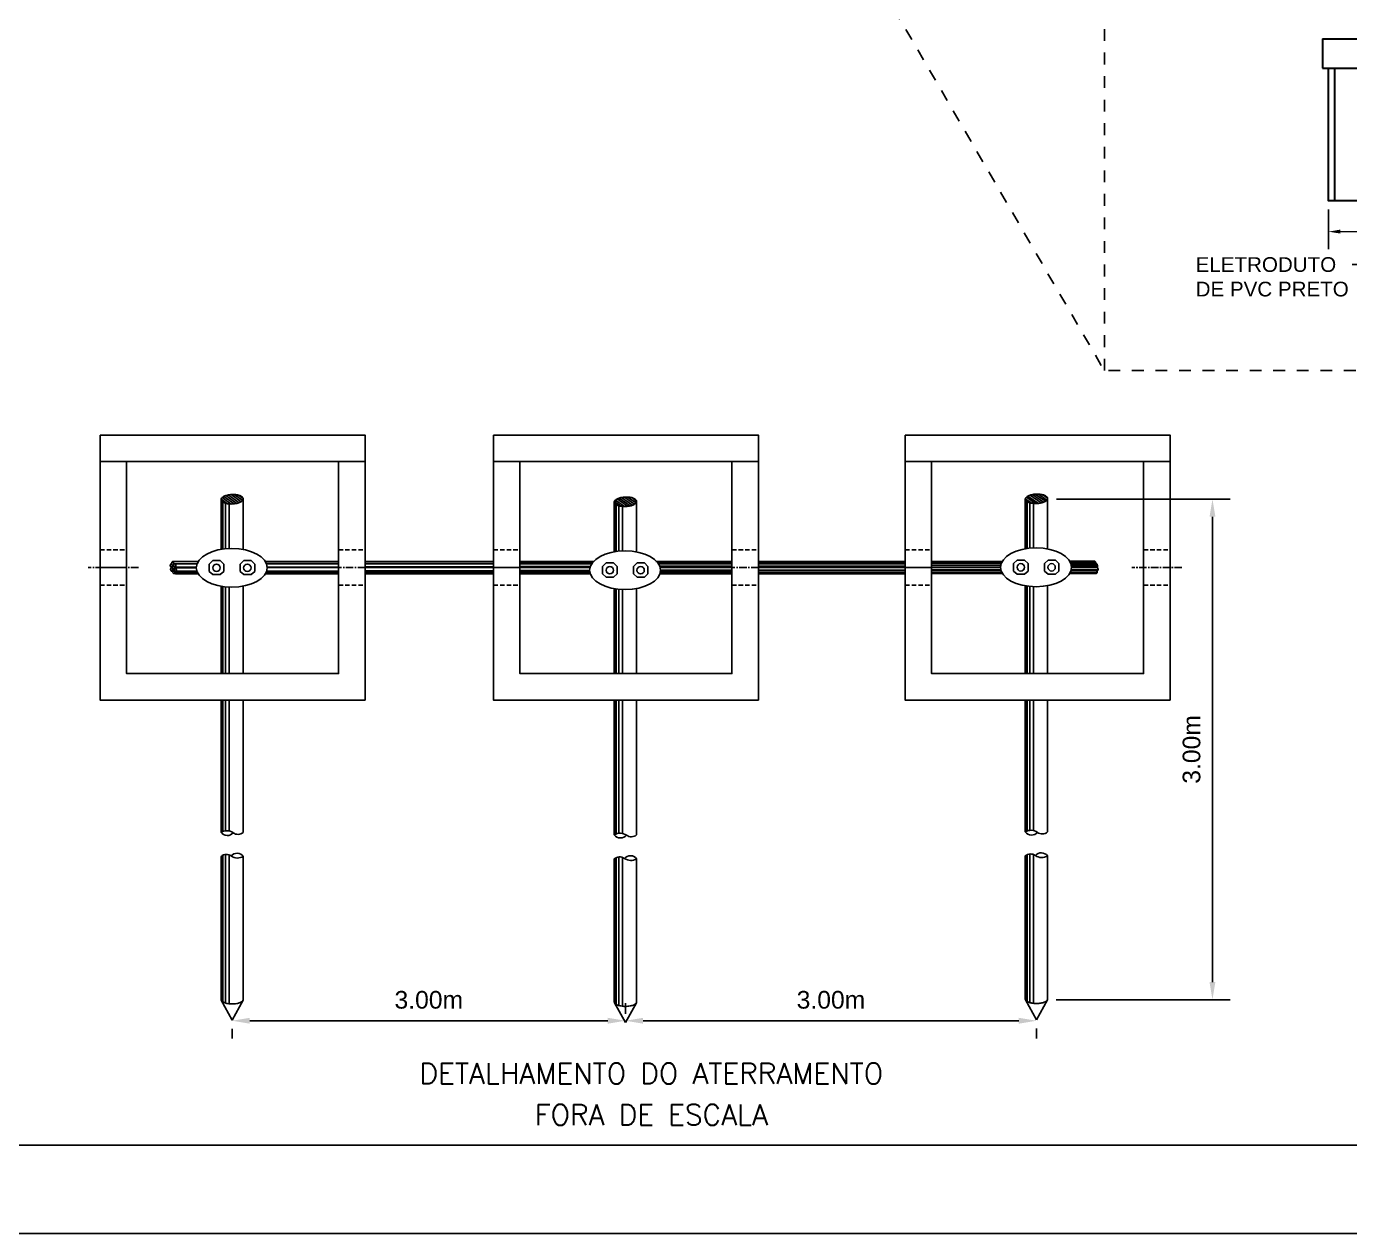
# Model space of a CAD drawing. Header units: millimetres. Extents: x 100 to 940, y 100 to 694.
# Drawn here: x 372.2 to 596.9, y 100 to 305 of the extents above; entities that cross this region are included whole.
import ezdxf
from ezdxf import colors
from ezdxf.entities.mleader import LeaderData, LeaderLine
from ezdxf.enums import TextEntityAlignment as Align
from ezdxf.math import Vec2, Vec3

# ---------------------------------------------------------------- set-up
doc = ezdxf.new("R2010")
doc.units = ezdxf.units.MM
for name, pattern in [('CENTER', [2, 1.25, -0.25, 0.25, -0.25]), ('DASHED', [0.75, 0.5, -0.25]), ('TRACO_15', [8, 2, -2, 2, -2])]:
    doc.linetypes.add(name, pattern=pattern)
for name, color, linetype in [('15', 1, 'Continuous'), ('25', 2, 'Continuous'), ('50', 5, 'Continuous'), ('entrada_booster', 7, 'Continuous')]:
    doc.layers.add(name, color=color, linetype=linetype)
doc.styles.add('35CL', font='ROMANS.shx', dxfattribs={"height": 3.5})
doc.styles.add('Notes', font='arial.ttf', dxfattribs={"height": 3})
doc.styles.get("Standard").update_dxf_attribs({"font": 'arial.ttf'})
doc.dimstyles.new('Electrical-Metric', dxfattribs={"dimtxt": 3, "dimasz": 3, "dimexe": 3, "dimexo": 1.5, "dimgap": 2, "dimtad": 1, "dimzin": 3, "dimdsep": 46, "dimtxsty": 'Standard', "dimcen": 3, "dimazin": 2, "dimtfac": 1, "dimtofl": 0, "dimtmove": 0, "dimatfit": 3, "dimfxl": 1, "dimfrac": 1, "dimtolj": 1, "dimtzin": 0, "dimarcsym": 0})

# ---------------------------------------------------------------- blocks, each defined once
blk = doc.blocks.new('*D24')
at = {"color": 0, "lineweight": -2, "transparency": 16777216}
for p, q in [((593.29, 273.85), (593.29, 267.12)), ((618.29, 273.85), (618.29, 267.12))]:
    blk.add_line(p, q, dxfattribs=at)
at = {"color": 0, "lineweight": 5, "transparency": 16777216}
blk.add_line((595.29, 270.12), (616.29, 270.12), dxfattribs=at)
at = {"color": 0, "transparency": 16777216}
for points in [[(595.29, 270.46), (595.29, 269.79), (593.29, 270.12)], [(616.29, 270.46), (616.29, 269.79), (618.29, 270.12)]]:
    blk.add_solid(points, dxfattribs=at)
at = {"layer": 'Defpoints', "color": 0, "transparency": 16777216}
for p in [(593.29, 275.35), (618.29, 275.35), (618.29, 270.12)]:
    blk.add_point(p, dxfattribs=at)
at = {"color": 0, "lineweight": 30, "transparency": 16777216, "insert": (611.55, 271.9), "char_height": 2.5, "attachment_point": 5}
blk.add_mtext('\\A1;50.00', dxfattribs=at)
blk = doc.blocks.new('*X48')
at = {"color": 0}
for p, q in [((11826.4, 2069.7), (11839.2, 2060.7)), ((11828.5, 2072.8), (11846.5, 2060.2)), ((11831.7, 2075.1), (11852.6, 2060.5)), ((11835.8, 2076.8), (11857.9, 2061.4)), ((11840.6, 2078), (11862.5, 2062.8)), ((11846.2, 2078.8), (11866.3, 2064.7)), ((11852.6, 2078.8), (11869.2, 2067.2)), ((11860.8, 2077.6), (11870.4, 2071))]:
    blk.add_line(p, q, dxfattribs=at)
blk = doc.blocks.new('*D50')
at = {"color": 0, "lineweight": -2, "transparency": 16777216}
for p, q in [((547.07, 224.7), (576.58, 224.7)), ((573.58, 221.7), (573.58, 142.71)), ((547.06, 139.71), (576.58, 139.71))]:
    blk.add_line(p, q, dxfattribs=at)
at = {"color": 0, "transparency": 16777216}
for points in [[(573.08, 221.7), (574.08, 221.7), (573.58, 224.7)], [(573.08, 142.71), (574.08, 142.71), (573.58, 139.71)]]:
    blk.add_solid(points, dxfattribs=at)
at = {"layer": 'Defpoints', "color": 0, "transparency": 16777216}
for p in [(545.57, 224.7), (545.56, 139.71), (573.58, 139.71)]:
    blk.add_point(p, dxfattribs=at)
at = {"color": 0, "transparency": 16777216, "insert": (570.04, 182.2), "char_height": 3, "attachment_point": 5, "rotation": 90}
blk.add_mtext('\\A1;3.00m', dxfattribs=at)
blk = doc.blocks.new('*D51')
at = {"color": 0, "lineweight": -2, "transparency": 16777216}
for p, q in [((473.91, 137.31), (473.91, 139.13)), ((410.12, 136.13), (470.91, 136.13)), ((407.12, 134.73), (407.12, 133.13))]:
    blk.add_line(p, q, dxfattribs=at)
at = {"color": 0, "transparency": 16777216}
for points in [[(410.12, 136.63), (410.12, 135.63), (407.12, 136.13)], [(470.91, 136.63), (470.91, 135.63), (473.91, 136.13)]]:
    blk.add_solid(points, dxfattribs=at)
at = {"layer": 'Defpoints', "color": 0, "transparency": 16777216}
for p in [(407.12, 136.23), (473.91, 136.13), (473.91, 135.81)]:
    blk.add_point(p, dxfattribs=at)
at = {"color": 0, "transparency": 16777216, "insert": (440.51, 139.67), "char_height": 3, "attachment_point": 5}
blk.add_mtext('\\A1;3.00m', dxfattribs=at)
blk = doc.blocks.new('*D52')
at = {"color": 0, "lineweight": -2, "transparency": 16777216}
for p, q in [((473.91, 137.31), (473.91, 139.13)), ((476.91, 136.13), (540.69, 136.13)), ((543.69, 134.8), (543.69, 133.13))]:
    blk.add_line(p, q, dxfattribs=at)
at = {"color": 0, "transparency": 16777216}
for points in [[(476.91, 136.63), (476.91, 135.63), (473.91, 136.13)], [(540.69, 136.63), (540.69, 135.63), (543.69, 136.13)]]:
    blk.add_solid(points, dxfattribs=at)
at = {"layer": 'Defpoints', "color": 0, "transparency": 16777216}
for p in [(473.91, 135.81), (543.69, 136.3), (543.69, 136.13)]:
    blk.add_point(p, dxfattribs=at)
at = {"color": 0, "transparency": 16777216, "insert": (508.8, 139.67), "char_height": 3, "attachment_point": 5}
blk.add_mtext('\\A1;3.00m', dxfattribs=at)

msp = doc.modelspace()

# ---------------------------------------------------------------- linework, layer by layer
at = {"lineweight": 30}
for p, q in [((592.29129, 302.85344), (619.29129, 302.85344)), ((592.29129, 302.85344), (592.29129, 297.85344)), ((592.29129, 297.85344), (619.29129, 297.85344)), ((594.29129, 297.85344), (594.29129, 275.35344))]:
    msp.add_line(p, q, dxfattribs=at)
at = {"color": 2}
for p, q in [((389.19179, 231.06902), (384.69179, 231.06902)), ((425.19179, 231.06902), (429.69179, 231.06902)), ((455.98836, 231.06902), (451.48836, 231.06902)), ((491.98836, 231.06902), (496.48836, 231.06902)), ((525.89261, 231.06902), (521.39261, 231.06902)), ((561.89261, 231.06902), (566.39261, 231.06902))]:
    msp.add_line(p, q, dxfattribs=at)
at = {"color": 2, "linetype": 'DASHED', "ltscale": 1.5}
for p, q in [((384.69179, 216.06902), (389.19179, 216.06902)), ((425.19179, 216.06902), (429.69179, 216.06902)), ((451.48836, 216.06902), (455.98836, 216.06902)), ((491.98836, 216.06902), (496.48836, 216.06902)), ((521.39261, 216.06902), (525.89261, 216.06902)), ((561.89261, 216.06902), (566.39261, 216.06902)), ((384.69179, 210.06902), (389.19179, 210.06902)), ((425.19179, 210.06902), (429.69179, 210.06902)), ((451.48836, 210.06902), (455.98836, 210.06902)), ((491.98836, 210.06902), (496.48836, 210.06902)), ((521.39261, 210.06902), (525.89261, 210.06902)), ((561.89261, 210.06902), (566.39261, 210.06902))]:
    msp.add_line(p, q, dxfattribs=at)
at = {"color": 1}
for p, q in [((401.16751, 213.73688), (397.36703, 213.73844)), ((403.8459, 214.27536), (403.24006, 213.66951)), ((403.24006, 212.41863), (403.24006, 213.66951)), ((403.8459, 214.27536), (405.09678, 214.27536)), ((405.70262, 213.66951), (405.09678, 214.27536)), ((405.70262, 213.66951), (405.70262, 212.41863)), ((409.08694, 214.27536), (408.4811, 213.66951)), ((408.4811, 212.41863), (408.4811, 213.66951)), ((409.08694, 214.27536), (410.33782, 214.27536)), ((410.94367, 213.66951), (410.33782, 214.27536)), ((410.94367, 213.66951), (410.94367, 212.41863)), ((425.19179, 213.72704), (412.93621, 213.73206)), ((451.41983, 213.71629), (429.69179, 213.72519)), ((468.15365, 213.70944), (455.91983, 213.71445)), ((470.63131, 213.85666), (470.02547, 213.25082)), ((470.63131, 213.85666), (471.88219, 213.85666)), ((472.48803, 213.25082), (471.88219, 213.85666)), ((475.87235, 213.85666), (475.26651, 213.25082)), ((475.87235, 213.85666), (477.12323, 213.85666)), ((477.72908, 213.25082), (477.12323, 213.85666)), ((491.91983, 213.6997), (479.44729, 213.70481)), ((521.39261, 213.68762), (496.41983, 213.69786)), ((537.68921, 213.68095), (525.89261, 213.68578)), ((540.41473, 214.35256), (539.80889, 213.74672)), ((539.80889, 212.49583), (539.80889, 213.74672)), ((540.41473, 214.35256), (541.66561, 214.35256)), ((542.27145, 213.74672), (541.66561, 214.35256)), ((542.27145, 213.74672), (542.27145, 212.49583)), ((545.65577, 214.35256), (545.04993, 213.74672)), ((545.04993, 212.49583), (545.04993, 213.74672)), ((545.65577, 214.35256), (546.90665, 214.35256)), ((547.5125, 213.74672), (546.90665, 214.35256)), ((547.5125, 213.74672), (547.5125, 212.49583)), ((553.7733, 213.67436), (549.55181, 213.67609)), ((401.0329, 213.05993), (397.28401, 213.05838)), ((401.20603, 212.25969), (397.35777, 212.25982)), ((401.12887, 212.45809), (397.48615, 212.45498)), ((403.24006, 212.41863), (403.8459, 211.88033)), ((405.09678, 211.88033), (403.8459, 211.88033)), ((405.09678, 211.88033), (405.70262, 212.41863)), ((408.4811, 212.41863), (409.08694, 211.88033)), ((410.33782, 211.88033), (409.08694, 211.88033)), ((410.33782, 211.88033), (410.94367, 212.41863)), ((425.19179, 212.25887), (412.89563, 212.25929)), ((425.19179, 212.47865), (412.97628, 212.46821)), ((425.19179, 213.0699), (413.06889, 213.0649)), ((451.41983, 213.08073), (429.69179, 213.07176)), ((451.41983, 212.50106), (429.69179, 212.48249)), ((451.41983, 212.25797), (429.69179, 212.25872)), ((467.87779, 213.08752), (455.91983, 213.08259)), ((467.82202, 212.51507), (455.91983, 212.5049)), ((467.83957, 212.25741), (455.91983, 212.25782)), ((470.02547, 211.99993), (470.02547, 213.25082)), ((470.02547, 211.99993), (470.63131, 211.46163)), ((471.88219, 211.46163), (470.63131, 211.46163)), ((471.88219, 211.46163), (472.48803, 211.99993)), ((472.48803, 213.25082), (472.48803, 211.99993)), ((475.26651, 211.99993), (475.26651, 213.25082)), ((475.26651, 211.99993), (475.87235, 211.46163)), ((477.12323, 211.46163), (475.87235, 211.46163)), ((477.12323, 211.46163), (477.72908, 211.99993)), ((477.72908, 213.25082), (477.72908, 211.99993)), ((491.91983, 213.09745), (479.76293, 213.09243)), ((491.91983, 212.25659), (479.84056, 212.257)), ((491.91983, 212.53565), (479.85811, 212.52535)), ((521.39261, 213.10961), (496.41983, 213.0993)), ((521.39261, 212.56083), (496.41983, 212.5395)), ((521.39261, 212.25559), (496.41983, 212.25644)), ((537.60167, 213.11631), (525.89261, 213.11147)), ((537.68511, 212.57475), (525.89261, 212.56468)), ((537.81359, 212.25503), (525.89261, 212.25543)), ((539.80889, 212.49583), (540.41473, 211.95753)), ((541.66561, 211.95753), (540.41473, 211.95753)), ((541.66561, 211.95753), (542.27145, 212.49583)), ((545.04993, 212.49583), (545.65577, 211.95753)), ((546.90665, 211.95753), (545.65577, 211.95753)), ((546.90665, 211.95753), (547.5125, 212.49583)), ((553.9839, 212.25447), (549.42571, 212.25463)), ((553.90524, 212.58861), (549.55747, 212.58489)), ((553.93494, 213.12305), (549.63784, 213.12127))]:
    msp.add_line(p, q, dxfattribs=at)
at = {"linetype": 'CENTER'}
for p, q in [((391.19179, 213.06902), (382.69179, 213.06902)), ((431.69179, 213.06902), (423.19179, 213.06902)), ((457.98836, 213.06902), (449.48836, 213.06902)), ((498.48836, 213.06902), (489.98836, 213.06902)), ((527.89261, 213.06902), (519.39261, 213.06902)), ((568.39261, 213.06902), (559.89261, 213.06902))]:
    msp.add_line(p, q, dxfattribs=at)
for p, q in [((389.19179, 213.06902), (384.69179, 213.06902)), ((455.98836, 213.06902), (451.48836, 213.06902)), ((525.89261, 213.06902), (521.39261, 213.06902))]:
    msp.add_line(p, q)
for points in [[(100, 100), (940, 100), (940, 693.93939), (100, 693.93939)], [(150, 679), (925, 679), (925, 115), (150, 115)]]:
    msp.add_lwpolyline(points, close=True)
at = {"lineweight": 30}
msp.add_lwpolyline([(618.29129, 297.85344), (618.29129, 275.35344), (593.29129, 275.35344), (593.29129, 297.85344)], dxfattribs=at)
at = {"color": 2}
for points in [[(384.69179, 235.56902), (429.69179, 235.56902), (429.69179, 190.56902), (384.69179, 190.56902)], [(451.48836, 235.56902), (496.48836, 235.56902), (496.48836, 190.56902), (451.48836, 190.56902)], [(521.39261, 235.56902), (566.39261, 235.56902), (566.39261, 190.56902), (521.39261, 190.56902)], [(389.19179, 231.06902), (425.19179, 231.06902), (425.19179, 195.06902), (389.19179, 195.06902)], [(455.98836, 231.06902), (491.98836, 231.06902), (491.98836, 195.06902), (455.98836, 195.06902)], [(525.89261, 231.06902), (561.89261, 231.06902), (561.89261, 195.06902), (525.89261, 195.06902)]]:
    msp.add_lwpolyline(points, close=True, dxfattribs=at)
at = {"color": 1}
for centre in [(404.45666, 213.04407), (404.45666, 213.04407), (409.6977, 213.04407), (541.02549, 213.12127), (541.02549, 213.12127), (546.26653, 213.12127), (471.24207, 212.62537), (471.24207, 212.62537), (476.48311, 212.62537)]:
    msp.add_circle(centre, 0.62544, dxfattribs=at)
at = {"color": 2}
for centre in [(407.05092, 213.04407), (473.83633, 212.62537), (543.61975, 213.12127)]:
    msp.add_ellipse(centre, major_axis=(-6.01809, 0), ratio=0.547212343, start_param=-3.141592654, end_param=3.141592654, dxfattribs=at)
at = {"layer": '15'}
for p, q in [((405.31456, 216.1972), (405.31456, 224.37634)), ((405.31456, 216.1972), (405.31456, 224.37634)), ((405.53447, 216.23098), (405.53447, 224.19473)), ((405.53447, 216.23098), (405.53447, 224.19473)), ((405.97431, 216.28412), (405.97431, 223.99956)), ((406.63406, 216.32934), (406.63406, 223.88415)), ((406.63406, 216.32934), (406.63406, 223.88415)), ((472.09997, 215.7785), (472.09997, 223.95764)), ((472.09997, 215.7785), (472.09997, 223.95764)), ((472.31988, 215.81228), (472.31988, 223.77603)), ((472.31988, 215.81228), (472.31988, 223.77603)), ((472.75972, 215.86542), (472.75972, 223.58086)), ((473.41947, 215.91064), (473.41947, 223.46545)), ((473.41947, 215.91064), (473.41947, 223.46545)), ((541.88339, 216.2744), (541.88339, 224.45354)), ((541.88339, 216.2744), (541.88339, 224.45354)), ((542.1033, 216.30818), (542.1033, 224.27193)), ((542.1033, 216.30818), (542.1033, 224.27193)), ((542.54314, 216.36132), (542.54314, 224.07676)), ((543.20289, 216.40654), (543.20289, 223.96135)), ((543.20289, 216.40654), (543.20289, 223.96135)), ((397.3567, 213.7399), (401.17045, 213.74431)), ((412.92593, 213.7579), (425.19179, 213.77207)), ((429.69179, 213.77727), (451.41983, 213.80238)), ((455.91983, 213.80758), (468.22946, 213.82181)), ((479.34892, 213.83466), (491.91983, 213.84918)), ((496.41983, 213.85438), (521.39261, 213.88324)), ((525.89261, 213.88844), (537.7733, 213.90217)), ((549.46011, 213.91568), (553.76065, 213.92065)), ((549.6095, 213.4405), (554.05753, 213.44962)), ((397.39297, 213.12849), (401.03517, 213.13595)), ((397.51425, 212.45372), (401.12783, 212.46126)), ((412.98195, 212.48597), (425.19179, 212.51142)), ((413.06524, 213.16061), (425.19179, 213.18547)), ((429.69179, 213.19469), (451.41983, 213.23923)), ((429.69179, 212.5208), (451.41983, 212.5661)), ((455.91983, 213.24846), (467.93579, 213.27309)), ((455.91983, 212.57548), (467.81841, 212.60028)), ((479.68321, 213.29717), (491.91983, 213.32225)), ((479.85442, 212.62537), (491.91983, 212.65053)), ((496.41983, 213.33147), (521.39261, 213.38266)), ((496.41983, 212.65991), (521.39261, 212.71197)), ((525.89261, 213.39189), (537.6258, 213.41594)), ((525.89261, 212.72135), (537.6409, 212.74584)), ((549.60365, 212.77078), (554.15912, 212.78027)), ((405.31456, 195.06902), (405.31456, 209.89095)), ((405.53447, 195.06902), (405.53447, 209.85716)), ((405.97431, 195.06902), (405.97431, 209.80403)), ((406.63406, 195.06902), (406.63406, 209.75881)), ((472.09997, 195.06902), (472.09997, 209.47225)), ((472.31988, 195.06902), (472.31988, 209.43847)), ((472.75972, 195.06902), (472.75972, 209.38533)), ((473.41947, 195.06902), (473.41947, 209.34011)), ((541.88339, 195.06902), (541.88339, 209.96815)), ((542.1033, 195.06902), (542.1033, 209.93437)), ((542.54314, 195.06902), (542.54314, 209.88123)), ((543.20289, 195.06902), (543.20289, 209.83601)), ((405.31456, 168.16372), (405.31456, 190.56902)), ((405.53447, 168.26685), (405.53447, 190.56902)), ((405.97431, 168.37917), (405.97431, 190.56902)), ((406.63406, 168.3448), (406.63406, 190.56902)), ((472.09997, 167.74503), (472.09997, 190.56902)), ((472.31988, 167.84815), (472.31988, 190.56902)), ((472.75972, 167.96048), (472.75972, 190.56902)), ((473.41947, 167.9261), (473.41947, 190.56902)), ((541.88339, 168.24093), (541.88339, 190.56902)), ((542.1033, 168.34405), (542.1033, 190.56902)), ((542.54314, 168.45638), (542.54314, 190.56902)), ((543.20289, 168.422), (543.20289, 190.56902)), ((405.31456, 164.11334), (405.31456, 139.53181)), ((405.53447, 164.24325), (405.53447, 139.34857)), ((405.97431, 164.36834), (405.97431, 139.14706)), ((406.63406, 164.28306), (406.63406, 139.01649)), ((541.88339, 164.19054), (541.88339, 139.60901)), ((542.1033, 164.32045), (542.1033, 139.42577)), ((542.54314, 164.44555), (542.54314, 139.22426)), ((543.20289, 164.36026), (543.20289, 139.09369)), ((472.09997, 163.69464), (472.09997, 139.11311)), ((472.31988, 163.82455), (472.31988, 138.92987)), ((472.75972, 163.94965), (472.75972, 138.72836)), ((473.41947, 163.86436), (473.41947, 138.59779))]:
    msp.add_line(p, q, dxfattribs=at)
at = {"layer": '25'}
for p, q in [((409.01472, 217.37658), (409.01472, 224.71722)), ((541.79542, 216.25949), (541.79542, 224.68053)), ((541.79542, 216.25949), (541.79542, 224.68053)), ((545.56626, 216.23743), (545.56626, 224.6953)), ((545.58355, 217.45378), (545.58355, 224.79442)), ((405.22659, 216.18229), (405.22659, 224.60333)), ((405.22659, 216.18229), (405.22659, 224.60333)), ((408.99743, 216.16023), (408.99743, 224.6181)), ((472.012, 215.76359), (472.012, 224.18463)), ((472.012, 215.76359), (472.012, 224.18463)), ((475.78284, 215.74153), (475.78284, 224.1994)), ((475.80013, 216.95788), (475.80013, 224.29852)), ((396.77779, 213.70503), (396.89055, 213.67809)), ((401.35641, 214.10938), (396.97548, 214.10841)), ((397.0134, 213.49774), (397.21044, 213.45065)), ((425.19179, 214.11464), (412.74385, 214.11189)), ((451.41983, 214.12043), (429.69179, 214.11563)), ((468.47767, 214.12419), (455.91983, 214.12142)), ((491.91983, 214.12937), (479.08204, 214.12653)), ((521.39261, 214.13587), (496.41983, 214.13036)), ((537.89656, 214.13951), (525.89261, 214.13686)), ((553.56852, 214.14297), (549.34144, 214.14204)), ((396.79489, 213.09697), (396.95362, 213.05903)), ((396.79738, 213.0515), (396.95802, 213.01311)), ((396.84733, 212.44166), (397.02386, 212.39947)), ((397.10203, 213.34251), (397.23741, 213.31016)), ((397.14657, 212.73041), (397.32141, 212.68863)), ((397.16537, 212.6694), (397.33842, 212.62804)), ((397.23767, 212.05845), (397.49417, 211.99715)), ((401.34422, 211.99849), (397.49417, 211.99715)), ((425.19179, 212.00677), (412.76004, 212.00245)), ((451.41983, 212.01587), (429.69179, 212.00833)), ((467.88824, 212.02159), (455.91983, 212.01744)), ((491.91983, 212.02994), (479.79308, 212.02572)), ((521.39261, 212.04017), (496.41983, 212.0315)), ((537.93156, 212.04591), (525.89261, 212.04173)), ((553.84635, 212.05143), (549.31043, 212.04986)), ((405.22659, 195.06902), (405.22659, 209.90586)), ((408.99743, 195.06902), (408.99743, 209.92792)), ((472.012, 195.06902), (472.012, 209.48716)), ((475.78284, 195.06902), (475.78284, 209.50922)), ((541.79542, 195.06902), (541.79542, 209.98306)), ((545.56626, 195.06902), (545.56626, 210.00512)), ((405.22659, 168.11199), (405.22659, 190.56902)), ((409.01472, 190.56902), (409.01472, 168.11199)), ((472.012, 167.69329), (472.012, 190.56902)), ((475.80013, 190.56902), (475.80013, 167.69329)), ((541.79542, 168.18919), (541.79542, 190.56902)), ((545.58355, 190.56902), (545.58355, 168.18919)), ((405.22659, 164.04429), (405.22659, 139.76429)), ((409.01472, 164.04429), (409.01472, 139.76429)), ((541.79542, 164.1215), (541.79542, 139.84149)), ((545.58355, 164.1215), (545.58355, 139.84149)), ((472.012, 163.6256), (472.012, 139.34559)), ((475.80013, 163.6256), (475.80013, 139.34559)), ((407.12065, 136.22589), (405.25807, 139.61897)), ((407.12065, 136.22589), (408.98324, 139.61897)), ((543.68948, 136.3031), (541.8269, 139.69617)), ((543.68948, 136.3031), (545.55207, 139.69617)), ((473.90606, 135.8072), (472.04348, 139.20027)), ((473.90606, 135.8072), (475.76865, 139.20027))]:
    msp.add_line(p, q, dxfattribs=at)
for points in [[(405.22659, 224.60333, 0.196281779), (405.34291, 224.34634, 0.09922711), (405.80254, 224.05799, 0.056706901), (406.37714, 223.91175, 0.043358828), (407.15062, 223.87363, 0.043358828), (407.91909, 223.96948, 0.056706901), (408.48115, 224.15826, 0.09922711), (408.91793, 224.48017, 0.196281779), (409.01472, 224.74514, 0.196281779), (408.89839, 225.00213, 0.09922711), (408.43877, 225.29048, 0.056706901), (407.86416, 225.43671, 0.043358828), (407.09068, 225.47483, 0.043358828), (406.32222, 225.37899, 0.056706901), (405.76016, 225.19021, 0.09922711), (405.32337, 224.86829, 0.196281779)], [(472.012, 224.18463, 0.196281779), (472.12832, 223.92764, 0.09922711), (472.58795, 223.63929, 0.056706901), (473.16255, 223.49306, 0.043358828), (473.93603, 223.45493, 0.043358828), (474.7045, 223.55078, 0.056706901), (475.26656, 223.73956, 0.09922711), (475.70334, 224.06147, 0.196281779), (475.80013, 224.32644, 0.196281779), (475.6838, 224.58343, 0.09922711), (475.22418, 224.87178, 0.056706901), (474.64957, 225.01801, 0.043358828), (473.87609, 225.05614, 0.043358828), (473.10763, 224.96029, 0.056706901), (472.54556, 224.77151, 0.09922711), (472.10878, 224.4496, 0.196281779)], [(541.79542, 224.68053, 0.196281779), (541.91174, 224.42354, 0.09922711), (542.37137, 224.13519, 0.056706901), (542.94598, 223.98896, 0.043358828), (543.71946, 223.95083, 0.043358828), (544.48792, 224.04668, 0.056706901), (545.04998, 224.23546, 0.09922711), (545.48676, 224.55737, 0.196281779), (545.58355, 224.82234, 0.196281779), (545.46722, 225.07933, 0.09922711), (545.0076, 225.36768, 0.056706901), (544.43299, 225.51391, 0.043358828), (543.65951, 225.55203, 0.043358828), (542.89105, 225.45619, 0.056706901), (542.32899, 225.26741, 0.09922711), (541.8922, 224.94549, 0.196281779)], [(396.74126, 213.7075, -0.166461779), (396.79987, 213.69576, -0.105533192), (396.8685, 213.63336, -0.068297117), (396.91517, 213.54507, -0.054468302), (396.945, 213.42368, -0.054468302), (396.94792, 213.2987, -0.068297117), (396.92595, 213.20129, -0.105533192), (396.876, 213.12312, -0.166461779), (396.8225, 213.09647, -0.166461779), (396.76389, 213.10821, -0.105533192), (396.69525, 213.17062, -0.068297117), (396.64859, 213.25891, -0.054468302), (396.61875, 213.3803, -0.054468302), (396.61583, 213.50527, -0.068297117), (396.63781, 213.60268, -0.105533192), (396.68775, 213.68086, -0.166461779)], [(396.99365, 214.09532, -0.166461779), (397.05226, 214.08358, -0.105533192), (397.12089, 214.02117, -0.068297117), (397.16756, 213.93288, -0.054468302), (397.19739, 213.81149, -0.054468302), (397.20031, 213.68652, -0.068297117), (397.17834, 213.5891, -0.105533192), (397.1284, 213.51093, -0.166461779), (397.07489, 213.48428, -0.166461779), (397.01628, 213.49603, -0.105533192), (396.94764, 213.55843, -0.068297117), (396.90098, 213.64672, -0.054468302), (396.87114, 213.76811, -0.054468302), (396.86822, 213.89308, -0.068297117), (396.8902, 213.9905, -0.105533192), (396.94014, 214.06867, -0.166461779)], [(397.33675, 213.73943, -0.166461779), (397.39536, 213.72769, -0.105533192), (397.46399, 213.66528, -0.068297117), (397.51065, 213.57699, -0.054468302), (397.54049, 213.4556, -0.054468302), (397.54341, 213.33063, -0.068297117), (397.52144, 213.23321, -0.105533192), (397.47149, 213.15504, -0.166461779), (397.41799, 213.12839, -0.166461779), (397.35938, 213.14013, -0.105533192), (397.29074, 213.20254, -0.068297117), (397.24408, 213.29083, -0.054468302), (397.21424, 213.41222, -0.054468302), (397.21132, 213.53719, -0.068297117), (397.2333, 213.63461, -0.105533192), (397.28324, 213.71278, -0.166461779)], [(396.79736, 213.05149, -0.166461779), (396.85597, 213.03975, -0.105533192), (396.92461, 212.97735, -0.068297117), (396.97127, 212.88906, -0.054468302), (397.00111, 212.76767, -0.054468302), (397.00403, 212.6427, -0.068297117), (396.98205, 212.54528, -0.105533192), (396.93211, 212.46711, -0.166461779), (396.8786, 212.44046, -0.166461779), (396.81999, 212.4522, -0.105533192), (396.75136, 212.51461, -0.068297117), (396.70469, 212.6029, -0.054468302), (396.67486, 212.72429, -0.054468302), (396.67194, 212.84926, -0.068297117), (396.69391, 212.94667, -0.105533192), (396.74386, 213.02485, -0.166461779)], [(397.08027, 213.34221, -0.166461779), (397.13888, 213.33047, -0.105533192), (397.20751, 213.26806, -0.068297117), (397.25418, 213.17977, -0.054468302), (397.28401, 213.05838, -0.054468302), (397.28693, 212.93341, -0.068297117), (397.26496, 212.83599, -0.105533192), (397.21501, 212.75782, -0.166461779), (397.16151, 212.73117, -0.166461779), (397.1029, 212.74291, -0.105533192), (397.03426, 212.80532, -0.068297117), (396.9876, 212.89361, -0.054468302), (396.95776, 213.015, -0.054468302), (396.95484, 213.13997, -0.068297117), (396.97682, 213.23739, -0.105533192), (397.02676, 213.31556, -0.166461779)], [(397.15111, 212.66862, -0.166461779), (397.20972, 212.65688, -0.105533192), (397.27835, 212.59447, -0.068297117), (397.32501, 212.50618, -0.054468302), (397.35485, 212.38479, -0.054468302), (397.35777, 212.25982, -0.068297117), (397.3358, 212.1624, -0.105533192), (397.28585, 212.08423, -0.166461779), (397.23235, 212.05758, -0.166461779), (397.17374, 212.06933, -0.105533192), (397.1051, 212.13173, -0.068297117), (397.05844, 212.22002, -0.054468302), (397.0286, 212.34141, -0.054468302), (397.02568, 212.46638, -0.068297117), (397.04766, 212.5638, -0.105533192), (397.0976, 212.64197, -0.166461779)], [(397.43519, 213.06502, -0.166461779), (397.4938, 213.05328, -0.105533192), (397.56244, 212.99087, -0.068297117), (397.6091, 212.90258, -0.054468302), (397.63894, 212.78119, -0.054468302), (397.64186, 212.65622, -0.068297117), (397.61988, 212.55881, -0.105533192), (397.56994, 212.48064, -0.166461779), (397.51643, 212.45399, -0.166461779), (397.45782, 212.46573, -0.105533192), (397.38919, 212.52814, -0.068297117), (397.34252, 212.61642, -0.054468302), (397.31269, 212.73782, -0.054468302), (397.30977, 212.86279, -0.068297117), (397.33174, 212.9602, -0.105533192), (397.38169, 213.03837, -0.166461779)]]:
    msp.add_lwpolyline(points, format="xyb", close=True, dxfattribs=at)
for points in [[(396.97548, 214.10841, -0.0689294), (397.05301, 214.10857, -0.104191592)], [(553.56852, 214.14297, -0.166461779), (553.62713, 214.13123, -0.105533192), (553.69576, 214.06882, -0.068297117), (553.74243, 213.98053, -0.054468302), (553.77227, 213.85914, -0.054468302), (553.77518, 213.73417, -0.068297117), (553.75321, 213.63676, -0.009066413), (553.75025, 213.62926, -0.009066413)], [(553.75321, 213.63676, -0.096374565), (553.80019, 213.70743, -0.166461779), (553.8537, 213.73408, -0.166461779), (553.91231, 213.72234, -0.105533192), (553.98094, 213.65993, -0.068297117), (554.02761, 213.57165, -0.054468302), (554.05744, 213.45025, -0.054468302), (554.06036, 213.32528, -0.068297117), (554.03839, 213.22787, -0.105533192), (553.98844, 213.1497, -0.166461779), (553.93494, 213.12305)], [(553.90524, 212.58861, -0.000117156), (553.9053, 212.58852, -0.064380491), (553.95114, 212.50084, -0.054468302), (553.98098, 212.37945, -0.054468302), (553.9839, 212.25447, -0.068297117), (553.96192, 212.15706, -0.105533192), (553.91198, 212.07889, -0.166461779), (553.85847, 212.05224, -0.032970312), (553.84635, 212.05143, -0.032970312)], [(553.95051, 213.12651, -0.166461779), (554.00912, 213.11477, -0.105533192), (554.07775, 213.05236, -0.068297117), (554.12442, 212.96407, -0.054468302), (554.15426, 212.84268, -0.054468302), (554.15717, 212.71771, -0.068297117), (554.1352, 212.6203, -0.105533192), (554.08526, 212.54212, -0.166461779), (554.03175, 212.51547, -0.166461779), (553.97314, 212.52722, -0.104110598), (553.90524, 212.58861, -0.104110598)], [(405.22659, 139.76429, 0.200762874), (405.33122, 139.51421, 0.097958836), (405.78135, 139.21737, 0.055088017), (406.34883, 139.05565, 0.041914931), (407.12065, 138.99083, 0.041914931), (407.89248, 139.05565, 0.055088017), (408.45996, 139.21737, 0.097958836), (408.91009, 139.51421, 0.200762874), (409.01472, 139.76429, 0.200762874)], [(472.012, 139.34559, 0.200762874), (472.11663, 139.09551, 0.097958836), (472.56676, 138.79868, 0.055088017), (473.13424, 138.63695, 0.041914931), (473.90606, 138.57214, 0.041914931), (474.67789, 138.63695, 0.055088017), (475.24537, 138.79868, 0.097958836), (475.6955, 139.09551, 0.200762874), (475.80013, 139.34559, 0.200762874)], [(541.79542, 139.84149, 0.200762874), (541.90005, 139.59141, 0.097958836), (542.35018, 139.29457, 0.055088017), (542.91766, 139.13285, 0.041914931), (543.68948, 139.06803, 0.041914931), (544.46131, 139.13285, 0.055088017), (545.02879, 139.29457, 0.097958836), (545.47892, 139.59141, 0.200762874), (545.58355, 139.84149, 0.200762874)]]:
    msp.add_lwpolyline(points, format="xyb", dxfattribs=at)
for centre, radius, start, end in [((406.20934, 166.54159), 1.85255, 54.1523755, 122.0382033), ((406.28838, 168.91846), 1.33334, 217.2178041, 318.9727747), ((408.11069, 169.17328), 1.39412, 234.1523755, 310.4250481), ((472.99475, 166.1229), 1.85255, 54.1523755, 122.0382033), ((473.07379, 168.49976), 1.33334, 217.2178041, 318.9727747), ((474.8961, 168.75458), 1.39412, 234.1523755, 310.4250481), ((542.77817, 166.61879), 1.85255, 54.1523755, 122.0382033), ((542.85721, 168.99566), 1.33334, 217.2178041, 318.9727747), ((544.67953, 169.25048), 1.39412, 234.1523755, 310.4250481), ((406.13061, 162.98301), 1.39412, 54.1523755, 130.4250481), ((407.95292, 163.23783), 1.33334, 37.2178041, 138.9727747), ((408.03197, 165.61469), 1.85255, 234.1523755, 302.0382033), ((474.73833, 162.81913), 1.33334, 37.2178041, 138.9727747), ((542.69944, 163.06021), 1.39412, 54.1523755, 130.4250481), ((544.52176, 163.31503), 1.33334, 37.2178041, 138.9727747), ((544.6008, 165.69189), 1.85255, 234.1523755, 302.0382033), ((472.91602, 162.56431), 1.39412, 54.1523755, 130.4250481), ((474.81738, 165.19599), 1.85255, 234.1523755, 302.0382033)]:
    msp.add_arc(centre, radius, start, end, dxfattribs=at)
at = {"layer": 'entrada_booster', "linetype": 'TRACO_15'}
msp.add_line((487.32136, 363.23995), (555.22244, 246.52272), dxfattribs=at)
msp.add_lwpolyline([(555.22244, 398.37879), (737.90285, 398.37879), (737.90285, 246.52272), (555.22244, 246.52272)], close=True, dxfattribs=at)

# ---------------------------------------------------------------- block references
at = {"layer": '15', "xscale": 0.08590500000002521, "yscale": 0.08590500000002521, "zscale": 0.08590500000002521}
for p in [(-610.71463, 46.89067), (-543.92922, 46.47197), (-474.1458, 46.96787)]:
    msp.add_blockref('*X48', p, dxfattribs=at)

# ---------------------------------------------------------------- texts
at = {"layer": '50', "style": '35CL'}
for s, p in [('DETALHAMENTO DO ATERRAMENTO', (478.29854, 127.18867)), ('FORA DE ESCALA', (478.29854, 120.17804))]:
    msp.add_text(s, height=3.5, dxfattribs=at).set_placement(p, align=Align.MIDDLE_CENTER)

# ---------------------------------------------------------------- dimensions: what is measured, and where the dimension line sits
at = {"lineweight": 30}
dim = msp.add_linear_dim(base=(618.29129, 270.12307), p1=(593.29129, 275.35344), p2=(618.29129, 275.35344), text='50.00', dimstyle='Electrical-Metric', override={"dimtxt": 2.5, "dimasz": 2, "dimgap": 0.5, "dimlwd": 5}, dxfattribs=at)
dim.commit()
dim.dimension.update_dxf_attribs({"geometry": '*D24', "text_midpoint": (611.55385, 270.12307), "dimtype": 160})
dim = msp.add_linear_dim(base=(573.57628, 139.70595), p1=(545.56626, 224.6953), p2=(545.55634, 139.70595), angle=90, text='3.00m', dimstyle='Electrical-Metric')
dim.commit()
dim.dimension.update_dxf_attribs({"geometry": '*D50', "text_midpoint": (570.04354, 182.20062)})
for base, p1, p2, picture, middle in [((473.90606, 136.13463), (407.12065, 136.22589), (473.90606, 135.8072), '*D51', (440.51336, 136.13463)), ((543.68948, 136.13463), (473.90606, 135.8072), (543.68948, 136.3031), '*D52', (508.79777, 136.13463))]:
    dim = msp.add_linear_dim(base=base, p1=p1, p2=p2, text='3.00m', dimstyle='Electrical-Metric')
    dim.commit()
    dim.dimension.update_dxf_attribs({"geometry": picture, "text_midpoint": middle, "dimtype": 160})

# ---------------------------------------------------------------- leaders
ml = msp.add_multileader_mtext('Standard', dxfattribs=at)
ml.set_content('ELETRODUTO\\PDE PVC PRETO', color=256, style='Notes')
ml.set_leader_properties()
ml.build(insert=Vec2(0, 0))
ml.multileader.update_dxf_attribs({"dogleg_length": 7, "arrow_head_size": 1.5})
ctx = ml.context
ctx.base_point, ctx.char_height, ctx.arrow_head_size, ctx.landing_gap_size, ctx.plane_origin = Vec3(569.72207, 264.51205), 2.5, 1.5, 1, Vec3(603.57883, 263.26258)
notes = []
notes.append((ctx, [(0, (1, 1, 0), (600.80017, 264.51205), (-1, 0), 3.5, [(0, [(603.57883, 263.26258)], 0, [])])]))
ctx.mtext.insert, ctx.mtext.rotation, ctx.mtext.flow_direction = Vec3(570.72207, 265.78336), 6.283185307, 5
for ctx, leaders in notes:
    for number, flags, end, landing, length, lines in leaders:
        leader = LeaderData()
        leader.index, (leader.has_last_leader_line, leader.has_dogleg_vector, leader.attachment_direction) = number, flags
        leader.last_leader_point, leader.dogleg_vector, leader.dogleg_length = Vec3(end), Vec3(landing), length
        for number, points, colour, breaks in lines:
            line = LeaderLine()
            line.index, line.vertices, line.color, line.breaks = number, Vec3.list(points), colors.encode_raw_color(colour), breaks
            leader.lines.append(line)
        ctx.leaders.append(leader)

doc.saveas('drawing.dxf')
